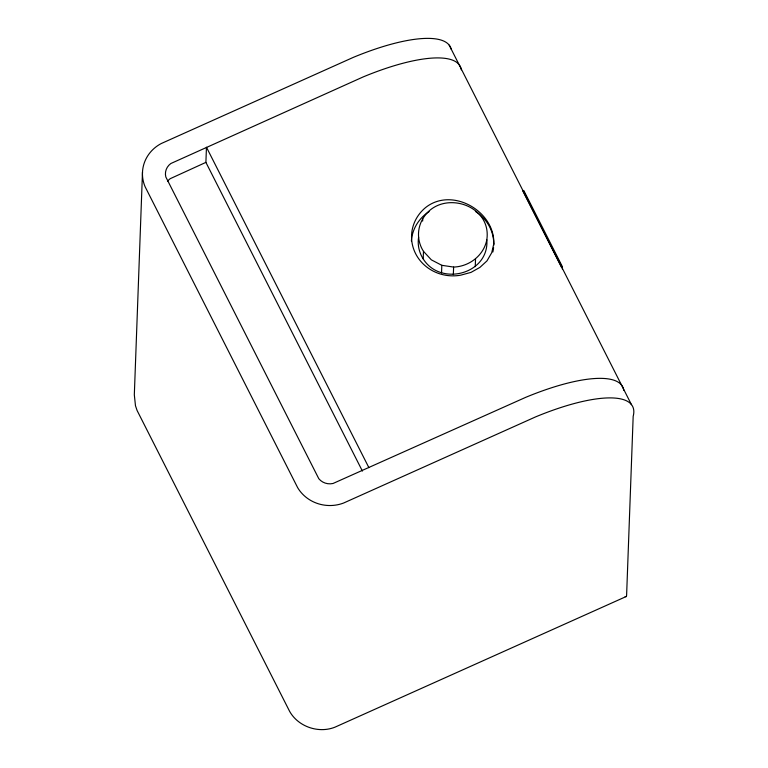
<?xml version="1.0" encoding="UTF-8"?>
<svg xmlns="http://www.w3.org/2000/svg" width="768" height="768" viewBox="0 0 768 768"><rect width="100%" height="100%" fill="white"/><g stroke="black" fill="none" stroke-linecap="round" stroke-linejoin="round"><path stroke-width="1.15" d="M142.493 172.032L134.323 394.81L135.475 405.725L137.088 410.477L289.622 711.36C298.272 726.778 318.624 733.69 334.982 727.171L626.208 596.525M362.4 471.072L205.901 162.374L206.458 147.235L368.909 467.683M422.65 221.078L422.726 218.918C440.122 188.506 492.182 203.808 486.826 239.702C489.475 273.898 440.717 286.973 423.206 258.922A34.368 32.438 2.1 0 1 418.618 237.139M423.206 258.922L423.485 251.357A34.368 32.438 2.1 0 1 422.726 218.918M441.542 272.88L441.821 265.315L431.357 259.853L423.485 251.357M453.341 274.637L453.619 267.072C469.334 266.554 483.869 255.408 486.826 239.702M475.248 266.678L475.526 259.114M562.339 269.03L562.416 266.755L523.747 190.464L522.768 190.906L561.437 267.197L562.416 266.755M205.901 162.374L170.266 178.656A13.834 13.056 2.1 0 0 167.491 181.344M441.821 265.315L453.619 267.072M449.203 45.149L631.469 404.678M461.318 69.859A121.968 35.722 -26.9 0 0 363.264 76.886L170.822 163.526A13.834 13.056 2.1 0 0 165.811 176.938L318.797 478.704A13.834 13.056 2.1 0 0 333.024 483.485L525.715 397.334A121.968 35.722 -26.9 0 1 623.77 390.307M451.19 49.181A121.968 35.722 -26.9 0 0 353.366 57.35L161.242 143.539A36.806 34.733 2.1 0 0 145.114 186.749L297.658 487.661A36.806 34.733 2.1 0 0 343.507 503.069L535.622 416.88A121.968 35.722 -26.9 0 1 633.178 416.285L626.611 595.171A24.365 3.734 65.8 0 1 625.162 596.477M493.584 247.536A41.242 38.928 2.1 0 1 492.854 252.019M411.379 241.018A41.242 38.928 2.1 0 1 429.11 211.584M475.43 211.44A41.242 38.928 2.1 0 1 493.738 245.299M493.776 243.917L491.712 252.749L486.989 260.88L479.933 267.379L471.014 272.381L460.829 275.146A41.242 38.928 2.1 0 1 415.795 254.016A41.242 38.928 2.1 0 1 425.578 207.571C452.006 186.48 495.158 211.21 493.776 243.917"/></g></svg>
